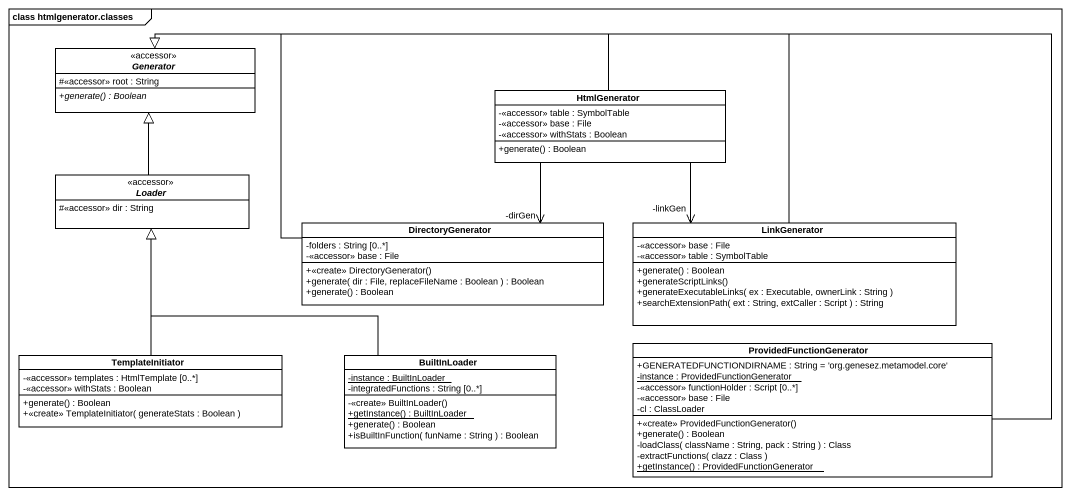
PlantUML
@startuml
mainframe class htmlgenerator.classes
hide circle
hide empty members
skinparam classAttributeIconSize 0
abstract class Generator <<accessor>> {
  #<<accessor>> root : String
  {abstract} +generate() : Boolean
}
class HtmlGenerator {
  -<<accessor>> table : SymbolTable
  -<<accessor>> base : File
  -<<accessor>> withStats : Boolean
  +generate() : Boolean
}
abstract class Loader <<accessor>> {
  #<<accessor>> dir : String
}
class DirectoryGenerator {
  -folders : String [0..*]
  -<<accessor>> base : File
  +<<create>> DirectoryGenerator()
  +generate( dir : File, replaceFileName : Boolean ) : Boolean
  +generate() : Boolean
}
class LinkGenerator {
  -<<accessor>> base : File
  -<<accessor>> table : SymbolTable
  +generate() : Boolean
  +generateScriptLinks()
  +generateExecutableLinks( ex : Executable, ownerLink : String )
  +searchExtensionPath( ext : String, extCaller : Script ) : String
}
class TemplateInitiator {
  -<<accessor>> templates : HtmlTemplate [0..*]
  -<<accessor>> withStats : Boolean
  +generate() : Boolean
  +<<create>> TemplateInitiator( generateStats : Boolean )
}
class BuiltInLoader {
  {static} -instance : BuiltInLoader
  -integratedFunctions : String [0..*]
  -<<create>> BuiltInLoader()
  {static} +getInstance() : BuiltInLoader
  +generate() : Boolean
  +isBuiltInFunction( funName : String ) : Boolean
}
class ProvidedFunctionGenerator {
  +GENERATEDFUNCTIONDIRNAME : String = 'org.genesez.metamodel.core'
  {static} -instance : ProvidedFunctionGenerator
  -<<accessor>> functionHolder : Script [0..*]
  -<<accessor>> base : File
  -cl : ClassLoader
  +<<create>> ProvidedFunctionGenerator()
  +generate() : Boolean
  -loadClass( className : String, pack : String ) : Class
  -extractFunctions( clazz : Class )
  {static} +getInstance() : ProvidedFunctionGenerator
}
HtmlGenerator -left-|> Generator
HtmlGenerator --> "-dirGen" DirectoryGenerator
Loader -up-|> Generator
DirectoryGenerator -up-|> Generator
LinkGenerator -left-|> Generator
LinkGenerator "-linkGen" <-up- HtmlGenerator
TemplateInitiator -up-|> Loader
BuiltInLoader -up-|> Loader
ProvidedFunctionGenerator -left-|> Generator
@enduml
